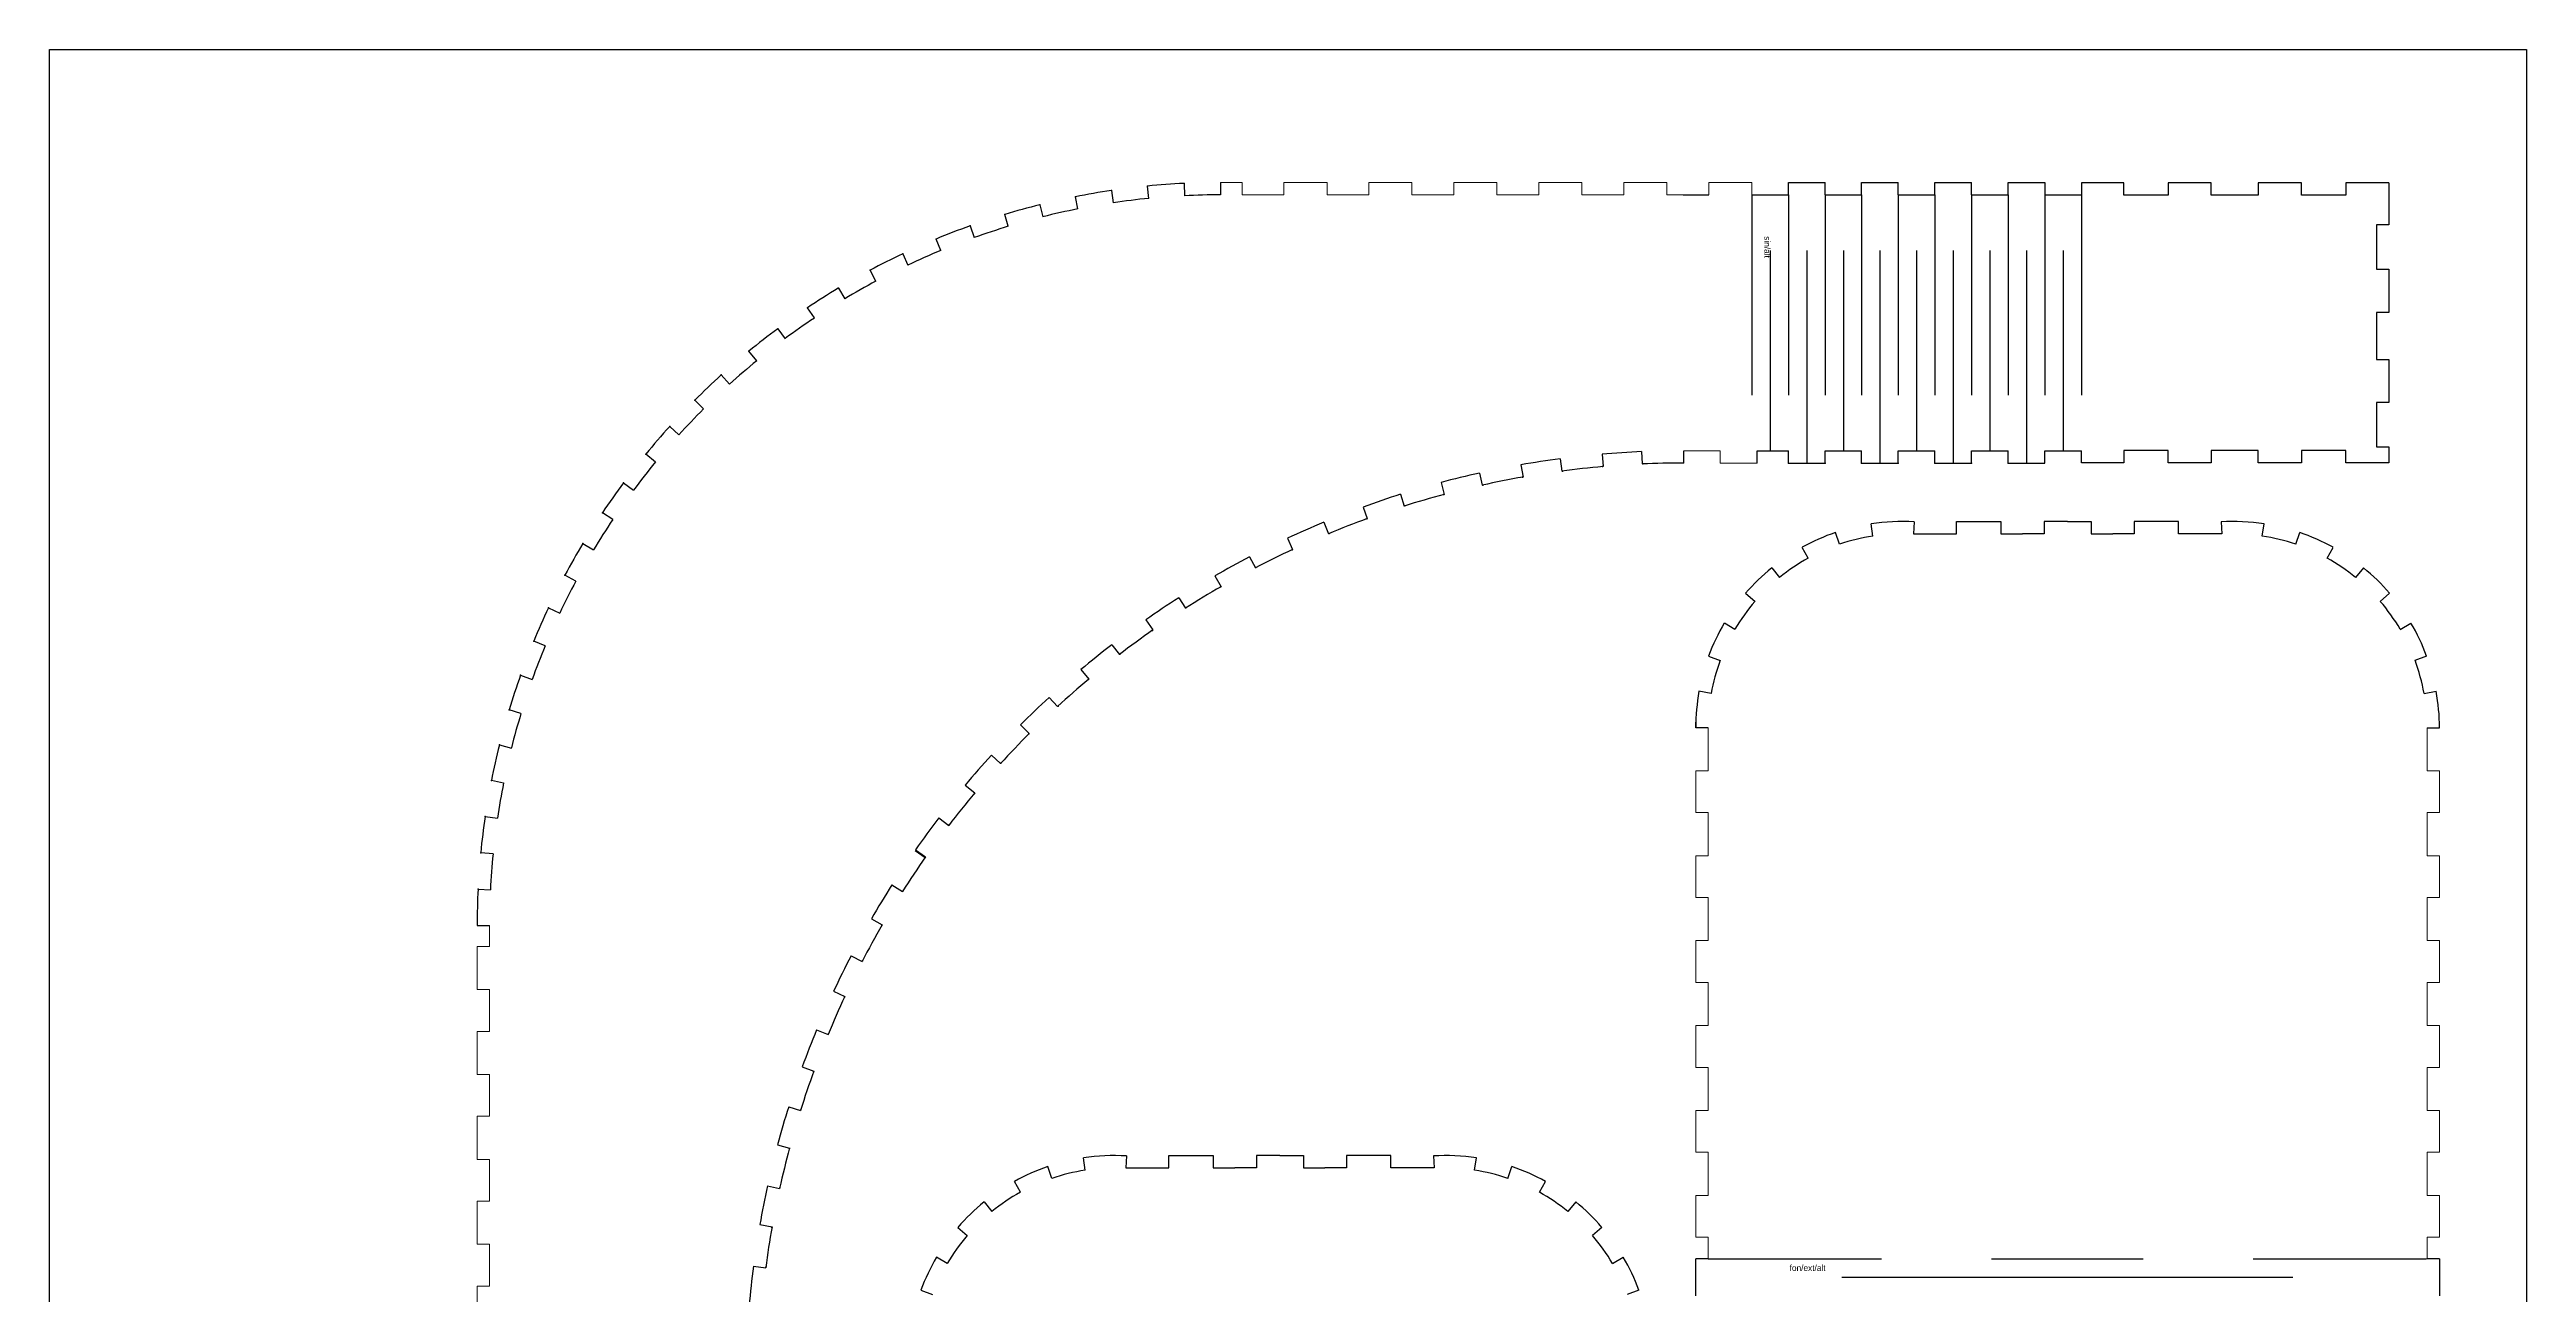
# Model space of a CAD drawing. Header units: millimetres. Extents: x -828 to 5071, y 1205 to 5492.
# Drawn here: x 2383 to 2983, y 3626 to 3928 of the extents above; entities that cross this region are included whole.
import ezdxf

# ---------------------------------------------------------------- set-up
doc = ezdxf.new("R2010")
doc.units = ezdxf.units.MM
doc.layers.get('0').update_dxf_attribs({"true_color": 0xe7f0ff})
doc.layers.add('Layer 1', color=7, linetype='Continuous')

msp = doc.modelspace()

# ---------------------------------------------------------------- linework, layer by layer
at = {"color": 1}
for p, q in [((2383.1, 3028.13), (2383.1, 3928.13)), ((2383.1, 3928.13), (2983.1, 3928.13)), ((2983.1, 3928.13), (2983.1, 3028.13)), ((2959.03, 3763.78), (2962.03, 3763.78))]:
    msp.add_line(p, q, dxfattribs=at)
at = {"color": 7, "true_color": 0xffffff}
for p, q in [((2649.4, 3892.06), (2649.1, 3895.04)), ((2657.92, 3895.69), (2658.06, 3892.7)), ((2666.75, 3895.91), (2666.75, 3892.91)), ((2615.35, 3885.29), (2614.48, 3888.16)), ((2623, 3890.51), (2623.73, 3887.6)), ((2632.21, 3889.51), (2631.62, 3892.45)), ((2640.33, 3893.96), (2640.77, 3890.99)), ((2598.99, 3879.43), (2597.84, 3882.2)), ((2606.09, 3885.39), (2607.1, 3882.56)), ((2589.76, 3878.62), (2591.04, 3875.91)), ((2574.18, 3870.29), (2575.72, 3867.72)), ((2583.28, 3872), (2581.87, 3874.65)), ((2568.38, 3863.07), (2566.71, 3865.56)), ((2559.48, 3860.47), (2561.27, 3858.06)), ((2554.42, 3852.72), (2552.51, 3855.04)), ((2545.82, 3849.26), (2547.84, 3847.04)), ((2541.54, 3841.05), (2539.42, 3843.17)), ((2533.33, 3836.77), (2535.55, 3834.75)), ((2529.87, 3828.17), (2527.55, 3830.07)), ((2749.03, 3828.94), (2749.42, 3825.97)), ((2759.18, 3830.06), (2759.44, 3827.07)), ((2768.77, 3830.68), (2768.9, 3827.69)), ((2778.97, 3827.91), (2778.97, 3830.91)), ((2522.12, 3823.11), (2524.52, 3821.32)), ((2720.18, 3823.21), (2720.96, 3820.31)), ((2729.51, 3825.49), (2730.16, 3822.56)), ((2739.53, 3827.48), (2740.05, 3824.53)), ((2701.28, 3817.26), (2702.3, 3814.44)), ((2710.38, 3820.35), (2711.28, 3817.49)), ((2519.52, 3814.21), (2517.03, 3815.88)), ((2691.76, 3813.56), (2692.91, 3810.79)), ((2512.3, 3808.41), (2514.87, 3806.87)), ((2673.81, 3805.17), (2675.19, 3802.51)), ((2682.97, 3809.69), (2684.23, 3806.97)), ((2510.59, 3799.31), (2507.94, 3800.72)), ((2665.38, 3800.55), (2666.88, 3797.95)), ((2503.97, 3792.83), (2506.68, 3791.55)), ((2656.65, 3795.25), (2658.27, 3792.72)), ((2648.66, 3789.91), (2650.38, 3787.46)), ((2503.16, 3783.6), (2500.39, 3784.75)), ((2640.43, 3783.88), (2642.26, 3781.5)), ((2497.2, 3776.5), (2500.03, 3775.49)), ((2632.93, 3777.86), (2634.86, 3775.56)), ((2497.3, 3767.24), (2494.43, 3768.11)), ((2625.26, 3771.13), (2627.29, 3768.92)), ((2618.32, 3764.48), (2620.44, 3762.36)), ((2492.07, 3759.59), (2494.98, 3758.86)), ((2611.26, 3757.11), (2613.47, 3755.08)), ((2493.08, 3750.38), (2490.14, 3750.97)), ((2604.92, 3749.88), (2607.22, 3747.96)), ((2488.63, 3742.26), (2491.59, 3741.82)), ((2598.53, 3741.92), (2600.91, 3740.1)), ((2490.53, 3733.19), (2487.54, 3733.49)), ((2592.76, 3734.05), (2595.22, 3732.33)), ((2592.85, 3734.17), (2595.3, 3732.45)), ((2486.89, 3724.67), (2489.89, 3724.53)), ((2587.17, 3725.68), (2589.7, 3724.07)), ((2486.68, 3715.84), (2489.68, 3715.84)), ((2582.19, 3717.47), (2584.79, 3715.97)), ((2577.28, 3708.52), (2579.94, 3707.13)), ((2573.03, 3699.9), (2575.75, 3698.63)), ((2568.92, 3690.55), (2571.69, 3689.4)), ((2565.43, 3681.59), (2568.25, 3680.57)), ((2562.15, 3671.93), (2565.01, 3671.02)), ((2559.46, 3662.7), (2562.36, 3661.92)), ((2557.03, 3652.78), (2559.96, 3652.13)), ((2555.16, 3643.36), (2558.11, 3642.84)), ((2553.61, 3633.27), (2556.58, 3632.87)), ((2784.88, 3635.08), (2781.88, 3635.08)), ((2781.88, 3626.09), (2781.88, 3635.08)), ((2962.03, 3635.08), (2959.03, 3635.08)), ((2962.03, 3635.08), (2962.03, 3626.09))]:
    msp.add_line(p, q, dxfattribs=at)
at = {"color": 4}
for p, q in [((2804.32, 3892.91), (2804.32, 3895.91)), ((2804.32, 3895.91), (2813.19, 3895.91)), ((2813.19, 3892.91), (2813.19, 3895.91)), ((2822.06, 3892.91), (2822.06, 3895.91)), ((2822.06, 3895.91), (2830.93, 3895.91)), ((2830.93, 3892.91), (2830.93, 3895.91)), ((2839.8, 3892.91), (2839.8, 3895.91)), ((2839.8, 3895.91), (2848.67, 3895.91)), ((2848.67, 3892.91), (2848.67, 3895.91)), ((2857.54, 3892.91), (2857.54, 3895.91)), ((2857.54, 3895.91), (2866.41, 3895.91)), ((2778.82, 3892.91), (2785.01, 3892.91)), ((2795.45, 3892.91), (2804.32, 3892.91)), ((2795.45, 3892.91), (2796.78, 3892.91)), ((2795.45, 3892.91), (2795.45, 3844.37)), ((2796.78, 3892.91), (2796.78, 3892.91)), ((2804.32, 3892.91), (2804.32, 3844.37)), ((2813.19, 3892.91), (2822.06, 3892.91)), ((2813.19, 3892.91), (2813.19, 3844.37)), ((2822.06, 3892.91), (2822.06, 3844.37)), ((2830.93, 3892.91), (2839.8, 3892.91)), ((2830.93, 3892.91), (2830.93, 3844.37)), ((2839.8, 3892.91), (2839.8, 3844.37)), ((2848.67, 3892.91), (2857.54, 3892.91)), ((2848.67, 3892.91), (2848.67, 3844.37)), ((2857.54, 3892.91), (2857.54, 3844.37)), ((2866.41, 3892.91), (2875.28, 3892.91)), ((2866.41, 3892.91), (2866.41, 3844.37)), ((2875.28, 3892.91), (2875.28, 3844.37)), ((2799.89, 3879.45), (2799.89, 3830.91)), ((2808.76, 3879.45), (2808.76, 3827.91)), ((2817.63, 3879.45), (2817.63, 3830.91)), ((2826.5, 3879.45), (2826.5, 3827.91)), ((2835.37, 3879.45), (2835.37, 3830.91)), ((2844.24, 3879.45), (2844.24, 3827.91)), ((2853.11, 3879.45), (2853.11, 3830.91)), ((2861.98, 3879.45), (2861.98, 3827.91)), ((2870.85, 3879.45), (2870.85, 3830.91)), ((2796.78, 3830.91), (2804.32, 3830.91)), ((2804.32, 3827.91), (2804.32, 3830.91)), ((2813.19, 3827.91), (2813.19, 3830.91)), ((2813.19, 3830.91), (2822.06, 3830.91)), ((2822.06, 3827.91), (2822.06, 3830.91)), ((2830.93, 3827.91), (2830.93, 3830.91)), ((2830.93, 3830.91), (2839.8, 3830.91)), ((2839.8, 3827.91), (2839.8, 3830.91)), ((2848.67, 3827.91), (2848.67, 3830.91)), ((2848.67, 3830.91), (2857.54, 3830.91)), ((2857.54, 3827.91), (2857.54, 3830.91)), ((2866.41, 3830.91), (2875.28, 3830.91)), ((2804.32, 3827.91), (2813.19, 3827.91)), ((2822.06, 3827.91), (2830.93, 3827.91)), ((2839.8, 3827.91), (2848.67, 3827.91)), ((2857.54, 3827.91), (2866.41, 3827.91)), ((2816.7, 3808.24), (2815.74, 3811.08)), ((2824.79, 3810.22), (2824.34, 3813.18)), ((2834.78, 3813.67), (2834.61, 3810.75)), ((2909.12, 3813.67), (2909.29, 3810.75)), ((2919.11, 3810.22), (2919.56, 3813.18)), ((2927.2, 3808.24), (2928.17, 3811.08)), ((2809.09, 3804.87), (2807.64, 3807.49)), ((2934.81, 3804.87), (2936.27, 3807.49)), ((2800.3, 3802.53), (2802.19, 3800.2)), ((2943.61, 3802.53), (2941.71, 3800.2)), ((2793.95, 3796.35), (2796.23, 3794.4)), ((2949.95, 3796.35), (2947.68, 3794.4)), ((2791.38, 3787.62), (2788.8, 3789.15)), ((2952.52, 3787.62), (2955.11, 3789.15)), ((2784.99, 3781.15), (2787.81, 3780.1)), ((2958.91, 3781.15), (2956.1, 3780.1)), ((2785.62, 3772.07), (2782.66, 3772.6)), ((2958.29, 3772.07), (2961.24, 3772.6)), ((2781.88, 3763.78), (2781.88, 3765.1)), ((2784.88, 3763.78), (2781.88, 3763.78)), ((2784.88, 3763.78), (2781.88, 3763.78)), ((2625.89, 3654.57), (2624.92, 3657.41)), ((2633.98, 3656.54), (2633.53, 3659.51)), ((2643.97, 3659.99), (2643.8, 3657.08)), ((2718.31, 3659.99), (2718.48, 3657.08)), ((2728.3, 3656.54), (2728.75, 3659.51)), ((2736.39, 3654.57), (2737.36, 3657.41)), ((2609.48, 3648.85), (2611.38, 3646.53)), ((2618.28, 3651.19), (2616.82, 3653.82)), ((2744, 3651.19), (2745.45, 3653.82)), ((2752.79, 3648.85), (2750.9, 3646.53)), ((2603.14, 3642.67), (2605.41, 3640.72)), ((2759.14, 3642.67), (2756.86, 3640.72)), ((2600.57, 3633.95), (2597.98, 3635.47)), ((2761.71, 3633.95), (2764.29, 3635.47)), ((2817.29, 3630.66), (2926.47, 3630.66)), ((2594.18, 3627.47), (2596.99, 3626.43)), ((2768.1, 3627.47), (2765.28, 3626.43))]:
    msp.add_line(p, q, dxfattribs=at)
at = {"color": 6}
for p, q in [((2885.56, 3895.83), (2875.28, 3895.83)), ((2875.28, 3895.83), (2875.28, 3892.91)), ((2885.56, 3892.83), (2885.56, 3895.83)), ((2906.75, 3895.83), (2896.31, 3895.83)), ((2896.31, 3895.83), (2896.31, 3892.83)), ((2906.75, 3892.83), (2906.75, 3895.83)), ((2928.6, 3895.83), (2918.15, 3895.83)), ((2918.15, 3895.83), (2918.15, 3892.83)), ((2928.6, 3892.83), (2928.6, 3895.83)), ((2939.35, 3895.83), (2939.35, 3892.83)), ((2949.79, 3895.83), (2939.35, 3895.83)), ((2896.31, 3892.83), (2885.56, 3892.83)), ((2918.15, 3892.83), (2906.75, 3892.83)), ((2939.35, 3892.83), (2928.6, 3892.83)), ((2875.28, 3827.99), (2875.28, 3830.91)), ((2896.31, 3830.99), (2885.56, 3830.99)), ((2885.56, 3830.99), (2885.56, 3827.99)), ((2896.31, 3827.99), (2896.31, 3830.99)), ((2918.15, 3830.99), (2906.75, 3830.99)), ((2906.75, 3830.99), (2906.75, 3827.99)), ((2918.15, 3827.99), (2918.15, 3830.99)), ((2939.35, 3830.99), (2928.6, 3830.99)), ((2928.6, 3830.99), (2928.6, 3827.99)), ((2939.35, 3827.99), (2939.35, 3830.99)), ((2949.79, 3831.85), (2949.79, 3827.99)), ((2885.56, 3827.99), (2875.28, 3827.99)), ((2906.75, 3827.99), (2896.31, 3827.99)), ((2928.6, 3827.99), (2918.15, 3827.99)), ((2949.79, 3827.99), (2939.35, 3827.99)), ((2834.61, 3810.75), (2845.06, 3810.75)), ((2845.06, 3810.75), (2845.06, 3813.75)), ((2845.06, 3813.75), (2855.81, 3813.75)), ((2855.81, 3813.75), (2855.81, 3810.75)), ((2855.81, 3810.75), (2861.03, 3810.75)), ((2866.25, 3810.75), (2861.03, 3810.75)), ((2871.95, 3813.75), (2866.25, 3813.75)), ((2866.25, 3813.75), (2866.25, 3810.75)), ((2871.95, 3813.75), (2877.65, 3813.75)), ((2877.65, 3813.75), (2877.65, 3810.75)), ((2877.65, 3810.75), (2882.88, 3810.75)), ((2888.1, 3810.75), (2882.88, 3810.75)), ((2898.85, 3813.75), (2888.1, 3813.75)), ((2888.1, 3813.75), (2888.1, 3810.75)), ((2898.85, 3810.75), (2898.85, 3813.75)), ((2909.29, 3810.75), (2898.85, 3810.75)), ((2654.24, 3657.08), (2654.24, 3660.08)), ((2654.24, 3660.08), (2664.99, 3660.08)), ((2664.99, 3660.08), (2664.99, 3657.08)), ((2681.14, 3660.08), (2675.44, 3660.08)), ((2675.44, 3660.08), (2675.44, 3657.08)), ((2681.14, 3660.08), (2686.84, 3660.08)), ((2686.84, 3660.08), (2686.84, 3657.08)), ((2708.03, 3660.08), (2697.28, 3660.08)), ((2697.28, 3660.08), (2697.28, 3657.08)), ((2708.03, 3657.08), (2708.03, 3660.08)), ((2643.8, 3657.08), (2654.24, 3657.08)), ((2664.99, 3657.08), (2670.21, 3657.08)), ((2675.44, 3657.08), (2670.21, 3657.08)), ((2686.84, 3657.08), (2692.06, 3657.08)), ((2697.28, 3657.08), (2692.06, 3657.08)), ((2718.48, 3657.08), (2708.03, 3657.08))]:
    msp.add_line(p, q, dxfattribs=at)
at = {"color": 4}
for points in [[(2866.41, 3895.91), (2866.41, 3892.91)], [(2796.78, 3827.91), (2796.78, 3830.91)], [(2866.41, 3827.91), (2866.41, 3830.91)]]:
    msp.add_lwpolyline(points, dxfattribs=at)
at = {"color": 6}
msp.add_lwpolyline([(2949.79, 3895.83), (2949.79, 3885.64), (2946.79, 3885.64), (2946.79, 3874.89), (2949.79, 3874.89), (2949.79, 3864.44), (2946.79, 3864.44), (2946.79, 3853.04), (2949.79, 3853.04), (2949.79, 3842.6), (2946.79, 3842.6), (2946.79, 3831.85), (2949.79, 3831.85)], dxfattribs=at)
at = {"color": 1}
for points in [[(2784.88, 3635.08), (2826.88, 3635.08)], [(2853.51, 3635.08), (2890.25, 3635.08)], [(2916.88, 3635.08), (2958.88, 3635.08)]]:
    msp.add_lwpolyline(points, dxfattribs=at)
at = {"color": 7, "true_color": 0xffffff}
for centre, radius, start, end in [((2666.75, 3715.84), 180.07, 92.8125, 95.625), ((2666.75, 3715.84), 180.07, 104.0625, 106.875), ((2666.75, 3715.84), 177.07, 101.25, 104.0625), ((2666.75, 3715.84), 180.07, 98.4375, 101.25), ((2666.75, 3715.84), 177.07, 95.625, 98.4375), ((2666.75, 3715.84), 177.07, 90, 92.8125), ((2666.75, 3715.84), 180.07, 109.6875, 112.5), ((2666.75, 3715.84), 177.07, 106.875, 109.6875), ((2666.75, 3715.84), 180.07, 115.3125, 118.125), ((2666.76, 3715.81), 177.1, 112.50011, 115.31218), ((2666.75, 3715.84), 180.07, 120.9375, 123.75), ((2666.75, 3715.84), 177.07, 118.125, 120.9375), ((2666.75, 3715.84), 180.07, 126.5625, 129.375), ((2666.75, 3715.84), 177.07, 123.75, 126.5625), ((2666.75, 3715.84), 177.07, 129.375, 132.1875), ((2666.75, 3715.84), 180.07, 132.1875, 135), ((2666.75, 3715.84), 177.07, 135, 137.8125), ((2666.75, 3715.84), 180.07, 137.8125, 140.625), ((2666.75, 3715.84), 177.07, 140.625, 143.4375), ((2778.82, 3603.77), 227.14, 97.53784, 99.96216), ((2778.82, 3603.77), 227.14, 92.53784, 94.96216), ((2666.75, 3715.84), 180.07, 143.4375, 146.25), ((2778.82, 3603.77), 227.14, 102.53784, 104.96216), ((2778.82, 3603.77), 224.14, 99.96166, 102.53834), ((2778.82, 3603.77), 224.14, 94.96166, 97.53834), ((2778.82, 3603.77), 224.14, 89.96166, 92.53834), ((2778.82, 3603.77), 227.14, 107.53784, 109.96216), ((2778.82, 3603.77), 224.14, 104.96166, 107.53834), ((2666.75, 3715.84), 177.07, 146.25, 149.06249), ((2778.82, 3603.77), 227.14, 112.53784, 114.96216), ((2778.82, 3603.77), 224.14, 109.96166, 112.53834), ((2666.75, 3715.84), 180.07, 149.0625, 151.875), ((2778.82, 3603.77), 227.14, 117.53784, 119.96216), ((2778.82, 3603.77), 224.14, 114.96166, 117.53834), ((2666.75, 3715.84), 177.07, 151.87499, 154.68748), ((2666.75, 3715.84), 180.07, 154.6875, 157.5), ((2778.82, 3603.77), 227.14, 122.53784, 124.96216), ((2778.82, 3603.77), 224.14, 119.96166, 122.53834), ((2778.82, 3603.77), 224.14, 124.96166, 127.53834), ((2666.75, 3715.84), 177.07, 157.49997, 160.31245), ((2778.82, 3603.77), 227.14, 127.53784, 129.96216), ((2666.75, 3715.84), 180.07, 160.3125, 163.125), ((2778.82, 3603.77), 224.14, 129.96166, 132.53834), ((2778.82, 3603.77), 227.14, 132.53784, 134.96216), ((2666.75, 3715.84), 177.07, 163.12494, 165.93742), ((2778.82, 3603.77), 224.14, 134.96166, 137.53834), ((2666.75, 3715.84), 180.07, 165.9375, 168.75), ((2778.82, 3603.77), 227.14, 137.53784, 139.96216), ((2666.75, 3715.84), 177.07, 168.7499, 171.5625), ((2778.82, 3603.77), 224.14, 139.96166, 142.53834), ((2666.75, 3715.84), 180.07, 171.5625, 174.375), ((2778.82, 3603.77), 227.14, 142.53784, 144.96216), ((2666.75, 3715.84), 177.07, 174.375, 177.1875), ((2778.82, 3603.77), 224.14, 144.96166, 147.53834), ((2666.75, 3715.84), 180.07, 177.1875, 180), ((2778.82, 3603.77), 227.14, 147.53784, 149.96216), ((2778.82, 3603.77), 224.14, 149.96166, 152.53834), ((2778.82, 3603.77), 227.14, 152.53784, 154.96216), ((2778.82, 3603.77), 224.14, 154.96166, 157.53834), ((2778.82, 3603.77), 227.14, 157.53784, 159.96216), ((2778.82, 3603.77), 224.14, 159.96166, 162.53834), ((2778.82, 3603.77), 227.14, 162.53784, 164.96216), ((2778.82, 3603.77), 224.14, 164.96166, 167.53834), ((2778.82, 3603.77), 227.14, 167.53784, 169.96216), ((2778.82, 3603.77), 224.14, 169.96166, 172.53834), ((2778.82, 3603.77), 227.14, 172.53784, 174.96216)]:
    msp.add_arc(centre, radius, start, end, dxfattribs=at)
at = {"color": 4}
for centre, radius, start, end in [((2831.85, 3763.78), 49.98, 108.81558, 118.98478), ((2831.85, 3763.78), 46.98, 98.64638, 108.81558), ((2831.85, 3763.78), 49.98, 86.64033, 98.64638), ((2912.05, 3763.78), 49.98, 81.35362, 93.35967), ((2912.05, 3763.78), 46.98, 71.18442, 81.35362), ((2912.05, 3763.78), 49.98, 61.01522, 71.18442), ((2831.85, 3763.78), 46.98, 118.98478, 129.15399), ((2912.05, 3763.78), 46.98, 50.84601, 61.01522), ((2831.85, 3763.78), 49.98, 129.15399, 139.32319), ((2912.05, 3763.78), 49.98, 40.67681, 50.84601), ((2831.85, 3763.78), 46.98, 139.32319, 149.49239), ((2912.05, 3763.78), 46.98, 30.50761, 40.67681), ((2831.85, 3763.78), 49.98, 149.49239, 159.66159), ((2912.05, 3763.78), 49.98, 20.33841, 30.50761), ((2831.85, 3763.78), 46.98, 159.66159, 169.8308), ((2912.05, 3763.78), 46.98, 10.1692, 20.33841), ((2831.85, 3763.78), 49.98, 169.8308, 180), ((2912.05, 3763.78), 49.98, 0, 10.1692), ((2641.04, 3610.1), 49.98, 86.64033, 98.64638), ((2721.24, 3610.1), 49.98, 81.35362, 93.35967), ((2641.04, 3610.1), 49.98, 108.81558, 118.98478), ((2641.04, 3610.1), 46.98, 98.64638, 108.81558), ((2721.24, 3610.1), 46.98, 71.18442, 81.35362), ((2721.24, 3610.1), 49.98, 61.01522, 71.18442), ((2641.04, 3610.1), 49.98, 129.15399, 139.32319), ((2641.04, 3610.1), 46.98, 118.98478, 129.15399), ((2721.24, 3610.1), 46.98, 50.84601, 61.01522), ((2721.24, 3610.1), 49.98, 40.67681, 50.84601), ((2641.04, 3610.1), 46.98, 139.32319, 149.49239), ((2721.24, 3610.1), 46.98, 30.50761, 40.67681), ((2641.04, 3610.1), 49.98, 149.49239, 159.66159), ((2721.24, 3610.1), 49.98, 20.33841, 30.50761)]:
    msp.add_arc(centre, radius, start, end, dxfattribs=at)
at = {"color": 7, "true_color": 0xffffff}
for p in [(2649.1, 3895.04), (2657.92, 3895.69), (2614.48, 3888.16), (2623, 3890.51), (2631.62, 3892.45), (2640.33, 3893.96), (2597.84, 3882.2), (2606.09, 3885.39), (2589.76, 3878.62), (2574.18, 3870.29), (2581.87, 3874.65), (2566.71, 3865.56), (2559.48, 3860.47), (2552.51, 3855.04), (2545.82, 3849.26), (2539.42, 3843.17), (2533.33, 3836.77), (2527.55, 3830.07), (2522.12, 3823.11), (2730.31, 3822.59), (2739.9, 3824.5), (2749.57, 3825.99), (2759.29, 3827.05), (2769.05, 3827.69), (2711.42, 3817.53), (2720.81, 3820.27), (2517.03, 3815.88), (2693.05, 3810.84), (2702.16, 3814.39), (2512.3, 3808.41), (2684.1, 3806.91), (2507.94, 3800.72), (2675.33, 3802.58), (2503.97, 3792.83), (2658.39, 3792.8), (2666.75, 3797.88), (2650.26, 3787.37), (2500.39, 3784.75), (2642.37, 3781.59), (2497.2, 3776.5), (2634.75, 3775.47), (2494.43, 3768.11), (2627.4, 3769.02), (2620.33, 3762.26), (2492.07, 3759.59), (2490.14, 3750.97), (2613.57, 3755.19), (2607.12, 3747.84), (2488.63, 3742.26), (2601, 3740.21), (2487.54, 3733.49), (2595.22, 3732.33), (2486.89, 3724.67), (2589.78, 3724.2), (2584.71, 3715.84), (2580.01, 3707.26), (2575.68, 3698.49), (2571.74, 3689.54), (2568.2, 3680.43), (2565.06, 3671.17), (2562.32, 3661.78), (2560, 3652.28), (2558.09, 3642.69), (2556.6, 3633.02)]:
    msp.add_point(p, dxfattribs=at)
at = {"color": 4}
for p in [(2804.32, 3827.91), (2813.19, 3827.91), (2822.06, 3827.91), (2830.93, 3827.91), (2839.8, 3827.91), (2848.67, 3827.91), (2857.54, 3827.91)]:
    msp.add_point(p, dxfattribs=at)
at = {"layer": 'Layer 1', "color": 2, "lineweight": 5}
for p, q in [((2666.75, 3895.91), (2671.97, 3895.91)), ((2671.97, 3895.91), (2671.97, 3892.91)), ((2682.11, 3892.91), (2682.11, 3895.91)), ((2682.11, 3895.91), (2692.55, 3895.91)), ((2692.55, 3895.91), (2692.55, 3892.91)), ((2702.69, 3892.91), (2702.69, 3895.91)), ((2702.69, 3895.91), (2713.13, 3895.91)), ((2713.13, 3895.91), (2713.13, 3892.91)), ((2723.27, 3892.91), (2723.27, 3895.91)), ((2723.27, 3895.91), (2733.71, 3895.91)), ((2733.71, 3895.91), (2733.71, 3892.91)), ((2743.85, 3892.91), (2743.85, 3895.91)), ((2743.85, 3895.91), (2754.29, 3895.91)), ((2754.29, 3895.91), (2754.29, 3892.91)), ((2764.43, 3892.91), (2764.43, 3895.91)), ((2764.43, 3895.91), (2774.87, 3895.91)), ((2774.87, 3895.91), (2774.87, 3892.91)), ((2785.01, 3892.91), (2785.01, 3895.91)), ((2785.01, 3895.91), (2795.45, 3895.91)), ((2795.45, 3895.91), (2795.45, 3892.91)), ((2671.97, 3892.91), (2682.11, 3892.91)), ((2692.55, 3892.91), (2702.69, 3892.91)), ((2713.13, 3892.91), (2723.27, 3892.91)), ((2733.71, 3892.91), (2743.85, 3892.91)), ((2754.29, 3892.91), (2764.43, 3892.91)), ((2774.87, 3892.91), (2785.01, 3892.91)), ((2778.97, 3830.91), (2787.8, 3830.91)), ((2787.8, 3827.91), (2787.8, 3830.91)), ((2796.78, 3827.91), (2787.8, 3827.91)), ((2784.88, 3753.34), (2784.88, 3763.78)), ((2959.03, 3753.34), (2959.03, 3763.78)), ((2959.03, 3763.78), (2962.03, 3763.78)), ((2962.03, 3763.78), (2962.03, 3765.1)), ((2781.88, 3743.2), (2781.88, 3753.34)), ((2781.88, 3753.34), (2784.88, 3753.34)), ((2962.03, 3753.34), (2959.03, 3753.34)), ((2962.03, 3743.2), (2962.03, 3753.34)), ((2784.88, 3743.2), (2781.88, 3743.2)), ((2784.88, 3732.76), (2784.88, 3743.2)), ((2959.03, 3732.76), (2959.03, 3743.2)), ((2959.03, 3743.2), (2962.03, 3743.2)), ((2781.88, 3722.62), (2781.88, 3732.76)), ((2781.88, 3732.76), (2784.88, 3732.76)), ((2962.03, 3732.76), (2959.03, 3732.76)), ((2962.03, 3722.62), (2962.03, 3732.76)), ((2784.88, 3722.62), (2781.88, 3722.62)), ((2784.88, 3712.18), (2784.88, 3722.62)), ((2959.03, 3712.18), (2959.03, 3722.62)), ((2959.03, 3722.62), (2962.03, 3722.62)), ((2489.68, 3710.77), (2489.68, 3715.84)), ((2489.68, 3710.77), (2489.68, 3715.84)), ((2486.68, 3700.33), (2486.68, 3710.77)), ((2486.68, 3710.77), (2489.68, 3710.77)), ((2486.68, 3700.33), (2486.68, 3710.77)), ((2486.68, 3710.77), (2489.68, 3710.77)), ((2781.88, 3702.04), (2781.88, 3712.18)), ((2781.88, 3712.18), (2784.88, 3712.18)), ((2962.03, 3712.18), (2959.03, 3712.18)), ((2962.03, 3702.04), (2962.03, 3712.18)), ((2784.88, 3702.04), (2781.88, 3702.04)), ((2784.88, 3691.6), (2784.88, 3702.04)), ((2959.03, 3691.6), (2959.03, 3702.04)), ((2959.03, 3702.04), (2962.03, 3702.04)), ((2489.68, 3700.33), (2486.68, 3700.33)), ((2489.68, 3700.33), (2486.68, 3700.33)), ((2489.68, 3690.19), (2489.68, 3700.33)), ((2489.68, 3690.19), (2489.68, 3700.33)), ((2486.68, 3679.75), (2486.68, 3690.19)), ((2486.68, 3690.19), (2489.68, 3690.19)), ((2486.68, 3679.75), (2486.68, 3690.19)), ((2486.68, 3690.19), (2489.68, 3690.19)), ((2781.88, 3681.46), (2781.88, 3691.6)), ((2781.88, 3691.6), (2784.88, 3691.6)), ((2962.03, 3691.6), (2959.03, 3691.6)), ((2962.03, 3681.46), (2962.03, 3691.6)), ((2489.68, 3679.75), (2486.68, 3679.75)), ((2489.68, 3679.75), (2486.68, 3679.75)), ((2489.68, 3669.61), (2489.68, 3679.75)), ((2489.68, 3669.61), (2489.68, 3679.75)), ((2784.88, 3681.46), (2781.88, 3681.46)), ((2784.88, 3671.02), (2784.88, 3681.46)), ((2959.03, 3671.02), (2959.03, 3681.46)), ((2959.03, 3681.46), (2962.03, 3681.46)), ((2486.68, 3659.17), (2486.68, 3669.61)), ((2486.68, 3669.61), (2489.68, 3669.61)), ((2486.68, 3659.17), (2486.68, 3669.61)), ((2486.68, 3669.61), (2489.68, 3669.61)), ((2781.88, 3660.88), (2781.88, 3671.02)), ((2781.88, 3671.02), (2784.88, 3671.02)), ((2962.03, 3671.02), (2959.03, 3671.02)), ((2962.03, 3660.88), (2962.03, 3671.02)), ((2784.88, 3660.88), (2781.88, 3660.88)), ((2784.88, 3650.44), (2784.88, 3660.88)), ((2959.03, 3650.44), (2959.03, 3660.88)), ((2959.03, 3660.88), (2962.03, 3660.88)), ((2489.68, 3659.17), (2486.68, 3659.17)), ((2489.68, 3659.17), (2486.68, 3659.17)), ((2489.68, 3649.03), (2489.68, 3659.17)), ((2489.68, 3649.03), (2489.68, 3659.17)), ((2486.68, 3638.59), (2486.68, 3649.03)), ((2486.68, 3649.03), (2489.68, 3649.03)), ((2486.68, 3638.59), (2486.68, 3649.03)), ((2486.68, 3649.03), (2489.68, 3649.03)), ((2781.88, 3640.3), (2781.88, 3650.44)), ((2781.88, 3650.44), (2784.88, 3650.44)), ((2962.03, 3650.44), (2959.03, 3650.44)), ((2962.03, 3640.3), (2962.03, 3650.44)), ((2489.68, 3638.59), (2486.68, 3638.59)), ((2489.68, 3638.59), (2486.68, 3638.59)), ((2489.68, 3628.45), (2489.68, 3638.59)), ((2489.68, 3628.45), (2489.68, 3638.59)), ((2784.88, 3640.3), (2781.88, 3640.3)), ((2784.88, 3635.08), (2784.88, 3640.3)), ((2959.03, 3635.08), (2959.03, 3640.3)), ((2959.03, 3640.3), (2962.03, 3640.3)), ((2486.68, 3618.01), (2486.68, 3628.45)), ((2486.68, 3628.45), (2489.68, 3628.45)), ((2486.68, 3618.01), (2486.68, 3628.45)), ((2486.68, 3628.45), (2489.68, 3628.45))]:
    msp.add_line(p, q, dxfattribs=at)

# ---------------------------------------------------------------- texts
at = {"color": 1}
msp.add_text('sin/alt', height=1.5, rotation=270, dxfattribs=at).set_placement((2798.47, 3882.89))
msp.add_text('fon/ext/alt', height=1.5, dxfattribs=at).set_placement((2804.62, 3632.12))

doc.saveas('drawing.dxf')
